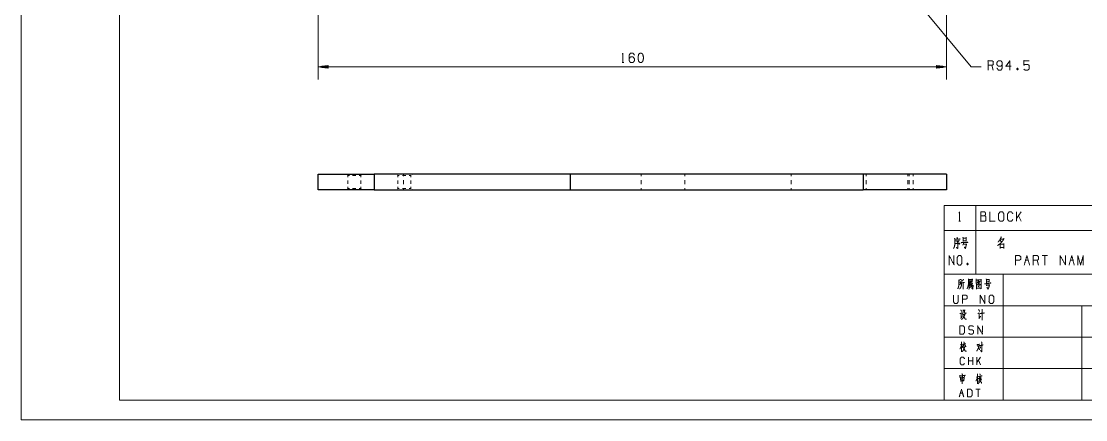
# Model space of a CAD drawing. Header units: millimetres. Extents: x 0 to 420, y 0 to 297.
# Drawn here: x 0 to 271, y 0 to 101.4 of the extents above; entities that cross this region are included whole.
import ezdxf

# ---------------------------------------------------------------- set-up
doc = ezdxf.new("R2010")
doc.units = ezdxf.units.MM
doc.layers.add('101', color=7, linetype='Continuous', true_color=0xffffff)

msp = doc.modelspace()

# ---------------------------------------------------------------- linework, layer by layer
at = {"layer": '101', "color": 133, "linetype": 'Continuous', "lineweight": 18}
for p, q in [((0, 297), (0, 0)), ((25, 292), (25, 5)), ((235, 37), (235, 5)), ((235, 37), (415, 37)), ((250, 37), (250, 5)), ((235, 29), (415, 29)), ((270, 29), (270, 5)), ((235, 21), (285, 21)), ((235, 13), (285, 13)), ((25, 5), (415, 5)), ((235, 5), (415, 5)), ((0, 0), (420, 0))]:
    msp.add_line(p, q, dxfattribs=at)
at = {"layer": '101', "color": 22, "linetype": 'Continuous', "lineweight": 18}
for p, q in [((235.58, 217.15), (235.58, 86.6)), ((175.88, 169.19), (241.84, 89.78)), ((75.58, 145.78), (75.58, 86.6)), ((78.12, 90.11), (75.58, 89.78)), ((75.58, 89.78), (235.58, 89.78)), ((75.58, 89.78), (78.12, 89.44)), ((78.12, 89.8), (75.77, 89.8)), ((78.12, 89.75), (75.77, 89.75)), ((78.12, 89.86), (76.16, 89.86)), ((78.12, 89.7), (76.16, 89.7)), ((78.12, 89.91), (76.54, 89.91)), ((78.12, 89.65), (76.54, 89.65)), ((78.12, 89.96), (76.93, 89.96)), ((78.12, 89.6), (76.93, 89.6)), ((78.12, 90.01), (77.31, 90.01)), ((78.12, 89.55), (77.31, 89.55)), ((78.12, 90.06), (77.7, 90.06)), ((78.12, 89.5), (77.7, 89.5)), ((78.12, 90.11), (78.08, 90.11)), ((78.12, 90.11), (78.08, 90.11)), ((78.12, 89.45), (78.08, 89.45)), ((78.12, 89.45), (78.08, 89.45)), ((78.12, 89.44), (78.12, 90.11)), ((233.04, 90.11), (233.04, 89.44)), ((233.04, 90.11), (233.07, 90.11)), ((235.58, 89.78), (233.04, 90.11)), ((233.04, 90.11), (233.07, 90.11)), ((233.04, 90.06), (233.45, 90.06)), ((233.04, 90.01), (233.84, 90.01)), ((233.04, 89.96), (234.23, 89.96)), ((233.04, 89.91), (234.61, 89.91)), ((233.04, 89.86), (235, 89.86)), ((233.04, 89.8), (235.38, 89.8)), ((233.04, 89.44), (235.58, 89.78)), ((233.04, 89.75), (235.38, 89.75)), ((233.04, 89.7), (235, 89.7)), ((233.04, 89.65), (234.61, 89.65)), ((233.04, 89.6), (234.23, 89.6)), ((233.04, 89.55), (233.84, 89.55)), ((233.04, 89.5), (233.45, 89.5)), ((233.04, 89.45), (233.07, 89.45)), ((233.04, 89.45), (233.07, 89.45)), ((241.84, 89.78), (244.38, 89.78))]:
    msp.add_line(p, q, dxfattribs=at)
at = {"layer": '101', "color": 72, "linetype": 'Continuous', "lineweight": 18}
for p, q in [((152.96, 90.87), (153.38, 90.87)), ((247.49, 88.97), (247.15, 90.17)), ((253.56, 89.42), (253.71, 88.99)), ((235, 54.46), (243, 54.46)), ((235, 54.46), (235, 48.11)), ((243, 54.46), (243, 48.11)), ((243, 54.46), (283, 54.46)), ((254.57, 52.85), (253.41, 51.2)), ((253.41, 50.48), (253.41, 52.85)), ((254.57, 50.48), (253.9, 51.9)), ((238.67, 50.48), (239.09, 50.48)), ((235, 48.11), (235, 37)), ((235, 48.11), (243, 48.11)), ((239.76, 46.22), (240.58, 46.22)), ((240.59, 46.45), (240.59, 45.3)), ((243, 48.11), (283, 48.11)), ((243, 48.11), (243, 37)), ((239.76, 45.53), (240.58, 45.53)), ((239.95, 45.08), (239.76, 44.38)), ((239.81, 44.65), (240.59, 44.65)), ((249.23, 45.65), (249.55, 45.17)), ((261.28, 41.74), (259.94, 41.74)), ((260.61, 41.74), (260.61, 39.36)), ((240.85, 39.81), (240.99, 39.39)), ((255.72, 40.56), (256.39, 40.56)), ((259, 39.36), (258.67, 40.56)), ((267.1, 40.56), (267.77, 40.56)), ((235, 37), (243, 37)), ((243, 37), (283, 37)), ((241.5, 33.66), (242.04, 33.81)), ((241.79, 35.05), (241.78, 33.74)), ((239.62, 19.15), (239.06, 19.01)), ((239.43, 18.9), (239.63, 18.63)), ((241.17, 13.94), (241.17, 15.91)), ((242.28, 14.94), (241.17, 14.94)), ((242.28, 13.94), (242.28, 15.91)), ((244.25, 15.91), (243.29, 14.54)), ((243.29, 13.94), (243.29, 15.91)), ((244.25, 13.94), (243.7, 15.12)), ((243.7, 10.96), (243.12, 10.84)), ((239.32, 10.28), (239.85, 10.36)), ((243.49, 10.67), (243.68, 10.43)), ((239.1, 6.79), (239.66, 6.79)), ((244.18, 7.77), (243.07, 7.77)), ((243.62, 7.77), (243.62, 5.8))]:
    msp.add_line(p, q, dxfattribs=at)
at = {"layer": '101', "color": 151, "linetype": 'Continuous', "lineweight": 25}
for p, q in [((75.58, 62.45), (89.86, 62.45)), ((75.58, 58.45), (75.58, 62.45)), ((89.86, 62.45), (89.86, 58.45)), ((139.84, 62.45), (89.86, 62.45)), ((139.84, 58.45), (139.84, 62.45)), ((214.35, 62.45), (174.89, 62.45)), ((214.35, 62.45), (214.35, 58.45)), ((235.58, 62.45), (214.35, 62.45)), ((235.58, 62.45), (235.58, 58.45)), ((89.86, 58.45), (75.58, 58.45)), ((89.86, 58.45), (139.84, 58.45)), ((174.89, 58.45), (214.35, 58.45)), ((235.58, 58.45), (214.35, 58.45))]:
    msp.add_line(p, q, dxfattribs=at)
at = {"layer": '101', "color": 53, "linetype": 'Continuous', "lineweight": 18}
for p, q in [((82.79, 62.45), (82.87, 62.36)), ((86.7, 62.36), (86.79, 62.45)), ((95.49, 62.45), (95.57, 62.36)), ((97.32, 62.45), (97.32, 61.95)), ((99.4, 62.36), (99.49, 62.45)), ((157.84, 62.45), (157.84, 61.95)), ((168.91, 62.45), (168.91, 61.95)), ((196.03, 61.95), (196.03, 62.45)), ((215.08, 62.45), (215.08, 61.95)), ((225.72, 62.45), (225.72, 61.95)), ((226.08, 61.95), (226.08, 62.45)), ((227.08, 61.95), (227.08, 62.45)), ((83.05, 62.19), (83.14, 62.1)), ((83.14, 62.1), (83.14, 61.69)), ((83.14, 60.86), (83.14, 60.04)), ((84.37, 62.1), (84.79, 62.1)), ((84.79, 62.1), (85.2, 62.1)), ((86.44, 62.1), (86.52, 62.19)), ((86.44, 61.69), (86.44, 62.1)), ((86.44, 60.04), (86.44, 60.86)), ((95.75, 62.19), (95.84, 62.1)), ((95.84, 62.1), (95.84, 61.69)), ((95.84, 60.86), (95.84, 60.04)), ((97.07, 62.1), (97.49, 62.1)), ((97.32, 60.95), (97.32, 59.95)), ((97.49, 62.1), (97.9, 62.1)), ((99.14, 62.1), (99.22, 62.19)), ((99.14, 61.69), (99.14, 62.1)), ((99.14, 60.04), (99.14, 60.86)), ((157.84, 60.95), (157.84, 59.95)), ((168.91, 60.95), (168.91, 59.95)), ((196.03, 59.95), (196.03, 60.95)), ((215.08, 60.95), (215.08, 59.95)), ((225.72, 60.95), (225.72, 59.95)), ((226.08, 59.95), (226.08, 60.95)), ((227.08, 59.95), (227.08, 60.95)), ((82.87, 58.54), (82.79, 58.45)), ((83.14, 58.8), (83.05, 58.71)), ((83.14, 59.21), (83.14, 58.8)), ((86.44, 58.8), (86.44, 59.21)), ((86.52, 58.71), (86.44, 58.8)), ((86.79, 58.45), (86.7, 58.54)), ((95.57, 58.54), (95.49, 58.45)), ((95.84, 58.8), (95.75, 58.71)), ((95.84, 59.21), (95.84, 58.8)), ((97.32, 58.95), (97.32, 58.45)), ((99.14, 58.8), (99.14, 59.21)), ((99.22, 58.71), (99.14, 58.8)), ((99.49, 58.45), (99.4, 58.54)), ((157.84, 58.95), (157.84, 58.45)), ((168.91, 58.95), (168.91, 58.45)), ((196.03, 58.45), (196.03, 58.95)), ((215.08, 58.95), (215.08, 58.45)), ((225.72, 58.95), (225.72, 58.45)), ((226.08, 58.45), (226.08, 58.95)), ((227.08, 58.45), (227.08, 58.95))]:
    msp.add_line(p, q, dxfattribs=at)
at = {"layer": '101', "color": 72, "linetype": 'Continuous', "lineweight": 18}
for points, knots in [([(153.03, 93.05), (153.17, 93.25), (153.17, 90.87)], [0, 0, 0.093489, 1, 1]), ([(154.77, 91.82), (155.09, 92.3), (155.78, 92.3), (156.12, 91.82), (156.12, 91.35), (155.78, 90.87), (155.09, 90.87), (154.77, 91.35), (154.77, 92.77), (155.09, 93.25), (155.78, 93.25), (156.12, 92.77)], [0, 0, 0.076963, 0.169761, 0.248073, 0.312018, 0.390331, 0.483128, 0.560092, 0.751927, 0.82889, 0.921688, 1, 1]), ([(157.88, 90.87), (158.22, 91.12), (158.39, 91.82), (158.39, 92.3), (158.22, 93.02), (157.88, 93.25), (157.55, 93.25), (157.21, 93.02), (157.03, 92.3), (157.05, 91.82), (157.21, 91.12), (157.55, 90.87), (157.88, 90.87)], [0, 0, 0.067526, 0.183971, 0.260584, 0.380943, 0.446141, 0.500306, 0.565504, 0.685864, 0.762529, 0.87831, 0.945835, 1, 1]), ([(246.14, 88.97), (246.14, 91.34), (247.15, 91.34), (247.49, 91.12), (247.49, 90.39), (247.15, 90.17), (246.14, 90.17)], [0, 0, 0.400951, 0.571036, 0.639278, 0.761673, 0.829915, 1, 1]), ([(248.42, 89.44), (248.74, 88.97), (249.43, 88.97), (249.76, 89.44), (249.76, 90.87), (249.43, 91.34), (248.74, 91.34), (248.42, 90.87), (248.4, 90.39), (248.74, 89.92), (249.43, 89.92), (249.76, 90.39)], [0, 0, 0.076855, 0.169524, 0.247728, 0.439296, 0.5175, 0.610168, 0.687023, 0.750924, 0.829128, 0.921796, 1, 1]), ([(252.04, 89.92), (250.7, 89.92), (251.7, 91.34), (251.7, 88.97)], [0, 0, 0.245869, 0.565294, 1, 1]), ([(255.23, 89.19), (255.57, 88.97), (256.26, 88.97), (256.59, 89.19), (256.59, 90.14), (256.26, 90.39), (255.57, 90.39), (255.23, 90.17), (255.23, 91.34), (256.59, 91.34)], [0, 0, 0.062229, 0.168345, 0.230571, 0.376816, 0.441264, 0.547379, 0.609609, 0.79049, 1, 1]), ([(253.56, 88.99), (253.71, 88.99), (253.8, 89.22), (253.71, 89.42), (253.56, 89.42), (253.47, 89.22), (253.56, 88.99), (253.71, 89.42)], [0, 0, 0.093968, 0.23678, 0.365958, 0.459926, 0.589103, 0.731915, 1, 1]), ([(238.74, 52.65), (238.88, 52.85), (238.88, 50.48)], [0, 0, 0.093491, 1, 1]), ([(244.3, 51.9), (244.3, 52.85), (245.31, 52.85), (245.47, 52.63), (245.47, 52.15), (245.31, 51.9), (244.3, 51.9), (244.3, 50.48), (245.29, 50.48), (245.62, 50.7), (245.62, 51.68), (245.31, 51.9)], [0, 0, 0.115917, 0.238846, 0.272468, 0.330427, 0.366584, 0.489512, 0.663388, 0.78416, 0.833484, 0.952452, 1, 1]), ([(246.58, 52.85), (246.58, 50.48), (247.92, 50.48)], [0, 0, 0.638733, 1, 1]), ([(249.19, 50.48), (249.86, 50.48), (250.2, 50.95), (250.2, 52.38), (249.86, 52.85), (249.19, 52.85), (248.83, 52.38), (248.83, 50.95), (249.19, 50.48)], [0, 0, 0.102684, 0.191619, 0.409477, 0.498411, 0.601095, 0.691619, 0.909477, 1, 1]), ([(252.45, 50.95), (252.12, 50.48), (251.46, 50.48), (251.13, 50.95), (251.13, 52.38), (251.46, 52.85), (252.14, 52.85), (252.47, 52.38)], [0, 0, 0.11457, 0.243368, 0.357935, 0.638584, 0.753151, 0.88543, 1, 1]), ([(237.56, 46.13), (237.69, 45.95), (237.66, 44.45), (237.59, 44.08), (237.48, 43.78), (237.34, 43.6)], [0, 0, 0.081566, 0.649824, 0.793832, 0.914832, 1, 1]), ([(237.7, 45.95), (239.01, 45.95), (238.93, 46.08), (238.85, 45.9)], [0, 0, 0.79327, 0.883171, 1, 1]), ([(238.25, 46.45), (238.36, 46), (238.39, 46.08), (238.35, 45.9)], [0, 0, 0.638265, 0.750293, 1, 1]), ([(239.7, 46.47), (239.78, 46.38), (239.78, 45.35)], [0, 0, 0.110318, 1, 1]), ([(249.32, 45.95), (250.08, 45.95), (250.2, 46.18), (249.97, 45.6), (249.55, 45.12), (249.14, 44.7), (248.56, 44.33)], [0, 0, 0.213824, 0.286066, 0.460275, 0.639447, 0.80491, 1, 1]), ([(249.43, 46.55), (249.53, 46.38), (249.48, 46.45), (249.28, 45.98), (249.05, 45.62), (248.7, 45.17)], [0, 0, 0.113643, 0.164652, 0.449685, 0.682203, 1, 1]), ([(237.91, 44.83), (237.81, 44.7), (237.77, 44.8), (238.91, 44.8), (238.96, 45), (238.79, 44.55)], [0, 0, 0.074524, 0.127161, 0.67261, 0.770465, 1, 1]), ([(237.89, 45.55), (238.71, 45.55), (238.8, 45.68), (238.41, 45.08), (238.5, 44.95), (238.22, 45.35)], [0, 0, 0.349352, 0.41636, 0.723317, 0.790325, 1, 1]), ([(238.44, 44.83), (238.44, 43.55), (238.03, 43.83)], [0, 0, 0.721581, 1, 1]), ([(239.46, 45.08), (239.41, 45), (239.32, 45.12), (240.97, 45.12), (240.87, 45.2), (240.76, 45.08)], [0, 0, 0.040633, 0.112439, 0.86841, 0.923643, 1, 1]), ([(240.67, 44.73), (240.37, 43.55), (240.07, 43.9)], [0, 0, 0.725031, 1, 1]), ([(249.16, 44.8), (249.21, 44.73), (249.21, 43.6), (249.21, 43.78), (250.15, 43.78), (250.15, 43.55), (250.15, 44.83), (250.15, 44.65), (249.25, 44.65)], [0, 0, 0.018725, 0.248079, 0.283757, 0.474741, 0.520613, 0.780549, 0.816226, 1, 1]), ([(236.28, 39.36), (236.28, 41.74), (237.47, 39.36), (237.47, 41.74)], [0, 0, 0.320621, 0.679379, 1, 1]), ([(238.6, 39.36), (239.2, 39.36), (239.5, 39.84), (239.5, 41.26), (239.2, 41.74), (238.6, 41.74), (238.29, 41.26), (238.29, 39.84), (238.6, 39.36)], [0, 0, 0.094594, 0.183574, 0.409674, 0.498654, 0.593248, 0.683574, 0.909674, 1, 1]), ([(253.11, 39.36), (253.11, 41.74), (254.11, 41.74), (254.45, 41.51), (254.45, 40.79), (254.1, 40.56), (253.11, 40.56)], [0, 0, 0.401146, 0.571314, 0.639588, 0.762043, 0.832817, 1, 1]), ([(257.66, 39.36), (257.66, 41.74), (258.67, 41.74), (259, 41.51), (259, 40.79), (258.67, 40.56), (257.66, 40.56)], [0, 0, 0.400952, 0.571034, 0.639278, 0.761674, 0.829918, 1, 1]), ([(264.49, 39.36), (264.49, 41.74), (265.83, 39.36), (265.83, 41.74)], [0, 0, 0.317574, 0.682426, 1, 1]), ([(269.04, 39.36), (269.04, 41.74), (269.71, 39.36), (270.38, 41.74), (270.38, 39.36)], [0, 0, 0.245192, 0.5, 0.754808, 1, 1]), ([(240.85, 39.39), (240.99, 39.39), (241.07, 39.61), (240.99, 39.81), (240.85, 39.81), (240.77, 39.61), (240.85, 39.39), (240.99, 39.81)], [0, 0, 0.086283, 0.23189, 0.363169, 0.449452, 0.580731, 0.726338, 1, 1]), ([(239.2, 35.73), (239.14, 35.69), (238.72, 35.4), (238.69, 35.58), (238.73, 35.4), (238.73, 34.83), (238.72, 34.47), (238.7, 34.23), (238.67, 33.99), (238.62, 33.77), (238.56, 33.55), (238.48, 33.39), (238.42, 33.26)], [0, 0, 0.024363, 0.186803, 0.243942, 0.302154, 0.485023, 0.597668, 0.675195, 0.753199, 0.825098, 0.898191, 0.953346, 1, 1]), ([(239.94, 35.64), (239.69, 35.47), (239.45, 35.4), (239.42, 35.58), (239.45, 35.31), (239.44, 35.05), (239.42, 34.76), (239.4, 34.52), (239.37, 34.3), (239.34, 34.05), (239.3, 33.88), (239.22, 33.74), (239.14, 33.59), (239.06, 33.46), (238.98, 33.35), (238.9, 33.26)], [0, 0, 0.096323, 0.172941, 0.229419, 0.31342, 0.396988, 0.487497, 0.564126, 0.634338, 0.711439, 0.768976, 0.817389, 0.871907, 0.92032, 0.962889, 1, 1]), ([(241.2, 35.84), (241.21, 35.64), (241.21, 35.29), (241.2, 34.96), (241.18, 34.74), (241.15, 34.45), (241.11, 34.21), (241.06, 33.94), (241, 33.74), (240.92, 33.55), (240.79, 33.3)], [0, 0, 0.076501, 0.212087, 0.339339, 0.424292, 0.535104, 0.630036, 0.733301, 0.813244, 0.895184, 1, 1]), ([(241.25, 35.62), (242.21, 35.73), (242.17, 35.78), (242.12, 35.38), (242.2, 35.38), (241.23, 35.27)], [0, 0, 0.39108, 0.416924, 0.577585, 0.60892, 1, 1]), ([(243.12, 35.8), (243.15, 35.51), (243.18, 33.24), (243.17, 33.48), (244.27, 33.48), (244.2, 33.5), (244.04, 33.48)], [0, 0, 0.069512, 0.617083, 0.675676, 0.942511, 0.962039, 1, 1]), ([(243.17, 35.51), (244.48, 35.64), (244.43, 35.71), (244.4, 35.51), (244.38, 33.52), (244.37, 33.3), (244.26, 33.48)], [0, 0, 0.32813, 0.348326, 0.398409, 0.893176, 0.948286, 1, 1]), ([(243.6, 35.16), (243.66, 35.14), (244.1, 35.2), (244.06, 35.27), (243.85, 34.85), (243.7, 34.63), (243.56, 34.45), (243.42, 34.3), (243.26, 34.19)], [0, 0, 0.033928, 0.260451, 0.302015, 0.540804, 0.679359, 0.795007, 0.902031, 1, 1]), ([(243.68, 35.49), (243.68, 35.38), (243.54, 35.05), (243.37, 34.78), (243.29, 34.67)], [0, 0, 0.119857, 0.510439, 0.853216, 1, 1]), ([(245.69, 35.86), (245.76, 35.6), (245.76, 34.83), (245.76, 35.03), (246.51, 35.14), (246.38, 35.14), (246.41, 35.69), (246.43, 35.78), (246.46, 35.71), (246.35, 35.69), (245.76, 35.6)], [0, 0, 0.076615, 0.294118, 0.350048, 0.563217, 0.598361, 0.753969, 0.779212, 0.799823, 0.831203, 1, 1]), ([(238.76, 34.41), (238.8, 34.43), (239.15, 34.5), (239.11, 34.47), (239.15, 35.16), (239.19, 35.07), (238.75, 34.96)], [0, 0, 0.022681, 0.239273, 0.269981, 0.676983, 0.732557, 1, 1]), ([(239.44, 34.78), (240.14, 34.92), (240.09, 34.94), (240.01, 34.89)], [0, 0, 0.834819, 0.895271, 1, 1]), ([(239.79, 34.83), (239.79, 33.19), (239.78, 33.3), (239.79, 33.48)], [0, 0, 0.849785, 0.907773, 1, 1]), ([(241.29, 34.23), (241.31, 34.03), (241.32, 33.52), (241.31, 33.19), (241.29, 33.28), (241.32, 33.5)], [0, 0, 0.147471, 0.523365, 0.768668, 0.835023, 1, 1]), ([(241.32, 34.05), (242.39, 34.16), (242.35, 34.23), (242.34, 34.12), (242.29, 33.61), (242.28, 33.41), (242.21, 33.19), (242.01, 33.48), (242.23, 33.26)], [0, 0, 0.374083, 0.399749, 0.43883, 0.61759, 0.687459, 0.767887, 0.891105, 1, 1]), ([(242.2, 35.18), (242.15, 35.14), (241.76, 35.07), (241.54, 35.03), (241.34, 34.98)], [0, 0, 0.07226, 0.516589, 0.766867, 1, 1]), ([(241.42, 34.87), (241.43, 34.72), (241.46, 34.27), (241.45, 34.39), (242.18, 34.45), (242.12, 34.45), (242.17, 34.85), (242.2, 34.78), (241.43, 34.72)], [0, 0, 0.056492, 0.217482, 0.258029, 0.525926, 0.548635, 0.694164, 0.720796, 1, 1]), ([(242, 33.94), (242.06, 33.77), (242.09, 33.63)], [0, 0, 0.579215, 1, 1]), ([(243.57, 34.92), (243.62, 34.92), (244.1, 34.34), (244.27, 34.34), (244.1, 34.39), (244.02, 34.43)], [0, 0, 0.037884, 0.645156, 0.784053, 0.927468, 1, 1]), ([(243.59, 33.99), (243.79, 33.83), (243.88, 33.72)], [0, 0, 0.637944, 1, 1]), ([(243.65, 34.36), (243.82, 34.21), (243.9, 34.1)], [0, 0, 0.630834, 1, 1]), ([(245.27, 34.58), (245.48, 34.58), (245.88, 34.63), (246.88, 34.78), (246.77, 34.8), (246.61, 34.76)], [0, 0, 0.107045, 0.322389, 0.855631, 0.914429, 1, 1]), ([(245.87, 34.63), (245.76, 34.1), (245.72, 34.19), (246.55, 34.32), (246.51, 34.41), (246.51, 34.32), (246.41, 33.94), (246.35, 33.7), (246.27, 33.5), (246.21, 33.35), (246.16, 33.24), (246.13, 33.22), (245.85, 33.72), (246.15, 33.26)], [0, 0, 0.136367, 0.159976, 0.371153, 0.396349, 0.418608, 0.516111, 0.579315, 0.633124, 0.675136, 0.705359, 0.714999, 0.861275, 1, 1]), ([(237.36, 31.68), (237.36, 30), (237.64, 29.58), (238.23, 29.58), (238.54, 30), (238.54, 31.68)], [0, 0, 0.33715, 0.438599, 0.557782, 0.66285, 1, 1]), ([(239.62, 29.58), (239.62, 31.68), (240.51, 31.68), (240.81, 31.48), (240.81, 30.84), (240.49, 30.64), (239.62, 30.64)], [0, 0, 0.401145, 0.571312, 0.639588, 0.762043, 0.832818, 1, 1]), ([(244.15, 29.58), (244.15, 31.68), (245.33, 29.58), (245.33, 31.68)], [0, 0, 0.317575, 0.682425, 1, 1]), ([(246.71, 29.58), (247.3, 29.58), (247.59, 30), (247.59, 31.26), (247.3, 31.68), (246.71, 31.68), (246.39, 31.26), (246.39, 30), (246.71, 29.58)], [0, 0, 0.102684, 0.19162, 0.409478, 0.498414, 0.601098, 0.69162, 0.909478, 1, 1]), ([(238.96, 27.01), (239.39, 27.1), (239.32, 27.19), (239.31, 27.01), (239.29, 25.84), (239.21, 25.75), (239.54, 26.22)], [0, 0, 0.167422, 0.209474, 0.278414, 0.733408, 0.779231, 1, 1]), ([(239.2, 27.94), (239.39, 27.63), (239.42, 27.5)], [0, 0, 0.726452, 1, 1]), ([(239.81, 27.98), (239.82, 27.78), (239.82, 27.56), (239.79, 27.37), (239.75, 27.17), (239.68, 27.03), (239.62, 26.92), (239.54, 26.81)], [0, 0, 0.161539, 0.340478, 0.503498, 0.668955, 0.787647, 0.890428, 1, 1]), ([(239.84, 27.81), (240.26, 27.85), (240.23, 27.92), (240.18, 27.74), (240.18, 27.59), (240.18, 27.3), (240.2, 27.23), (240.23, 27.17), (240.29, 27.14), (240.37, 27.12), (240.48, 27.12), (240.54, 27.14), (240.59, 27.19)], [0, 0, 0.256861, 0.301243, 0.412007, 0.505689, 0.679669, 0.720918, 0.765306, 0.805452, 0.854617, 0.920845, 0.960991, 1, 1]), ([(243.51, 27.03), (243.94, 27.12), (243.91, 27.17), (243.88, 25.8), (243.82, 25.71), (244.24, 26.33)], [0, 0, 0.163595, 0.183435, 0.685805, 0.725489, 1, 1]), ([(243.74, 28.03), (243.93, 27.7), (243.96, 27.56)], [0, 0, 0.736529, 1, 1]), ([(244.15, 27.03), (245.16, 27.14), (245.1, 27.17), (244.97, 27.12)], [0, 0, 0.837047, 0.891364, 1, 1]), ([(244.63, 28.09), (244.65, 27.94), (244.65, 25.36), (244.63, 25.53), (244.65, 25.75)], [0, 0, 0.049515, 0.872926, 0.929447, 1, 1]), ([(239.75, 26.75), (240.35, 26.86), (240.31, 26.92), (240.17, 26.53), (240.09, 26.35), (240.01, 26.2), (239.89, 26), (239.75, 25.82), (239.6, 25.67), (239.5, 25.55), (239.4, 25.49)], [0, 0, 0.254941, 0.288363, 0.462053, 0.541623, 0.612966, 0.709673, 0.80267, 0.888733, 0.952733, 1, 1]), ([(239.73, 26.55), (239.76, 26.55), (240.34, 25.58), (240.63, 25.55), (240.34, 25.62), (240.26, 25.71)], [0, 0, 0.016597, 0.617583, 0.775731, 0.937327, 1, 1]), ([(238.98, 21.79), (239.85, 21.79), (240.17, 22.21), (240.17, 23.47), (239.85, 23.89), (238.98, 23.89), (238.98, 21.79)], [0, 0, 0.142136, 0.227161, 0.43179, 0.516816, 0.658952, 1, 1]), ([(241.23, 21.99), (241.52, 21.79), (242.13, 21.79), (242.43, 22.01), (242.43, 22.63), (242.13, 22.85), (241.54, 22.85), (241.23, 23.05), (241.23, 23.69), (241.54, 23.89), (242.13, 23.89), (242.43, 23.69)], [0, 0, 0.068036, 0.184055, 0.254519, 0.372335, 0.4428, 0.555844, 0.62637, 0.748394, 0.81892, 0.931964, 1, 1]), ([(243.51, 21.79), (243.51, 23.89), (244.69, 21.79), (244.69, 23.89)], [0, 0, 0.317575, 0.682425, 1, 1]), ([(239.41, 19.01), (239.32, 18.72), (239.22, 18.47), (239.12, 18.24), (239, 18.03)], [0, 0, 0.285939, 0.539663, 0.775435, 1, 1]), ([(239.37, 19.83), (239.44, 19.71), (239.41, 19.75), (239.41, 17.31), (239.38, 17.45), (239.41, 17.66)], [0, 0, 0.048142, 0.065074, 0.880813, 0.930182, 1, 1]), ([(239.94, 19.03), (239.92, 18.86), (239.78, 18.57), (239.68, 18.36), (239.62, 18.28)], [0, 0, 0.201933, 0.596284, 0.876828, 1, 1]), ([(239.75, 19.17), (240.49, 19.32), (240.44, 19.34), (240.36, 19.29)], [0, 0, 0.838754, 0.907252, 1, 1]), ([(239.97, 19.83), (240.06, 19.65), (240.09, 19.52), (240.09, 19.4)], [0, 0, 0.449924, 0.728677, 1, 1]), ([(240.22, 19.03), (240.39, 18.8), (240.44, 18.69), (240.49, 18.57)], [0, 0, 0.535199, 0.744449, 1, 1]), ([(243.33, 19.07), (243.98, 19.19), (243.93, 19.25), (243.89, 19.01), (243.83, 18.76), (243.77, 18.49), (243.65, 18.16), (243.52, 17.89), (243.51, 17.85), (243.39, 17.66), (243.25, 17.45)], [0, 0, 0.244428, 0.272774, 0.366789, 0.461906, 0.564547, 0.695473, 0.807142, 0.823507, 0.905515, 1, 1]), ([(244.01, 18.84), (244.05, 18.82), (244.9, 19.03), (244.84, 19.05), (244.78, 19.01)], [0, 0, 0.045965, 0.873307, 0.932104, 1, 1]), ([(244.5, 19.85), (244.53, 19.63), (244.53, 18.05), (244.55, 17.54), (244.53, 17.33), (244.52, 17.29), (244.2, 17.62), (244.52, 17.33)], [0, 0, 0.066217, 0.519982, 0.669307, 0.729162, 0.741827, 0.875056, 1, 1]), ([(240.2, 18.72), (240.22, 18.55), (240.13, 18.26), (240.04, 18.03), (239.94, 17.85), (239.76, 17.56), (239.66, 17.43), (239.53, 17.31)], [0, 0, 0.103476, 0.291956, 0.443856, 0.576191, 0.787107, 0.887318, 1, 1]), ([(239.81, 18.43), (239.85, 18.38), (240.36, 17.43), (240.64, 17.41), (240.38, 17.47), (240.3, 17.56)], [0, 0, 0.033497, 0.633662, 0.788434, 0.938664, 1, 1]), ([(243.48, 18.92), (243.87, 18.12), (243.95, 17.89), (243.96, 17.74)], [0, 0, 0.70022, 0.886543, 1, 1]), ([(244.11, 18.65), (244.24, 18.34), (244.25, 18.2)], [0, 0, 0.698424, 1, 1]), ([(240.14, 14.34), (239.87, 13.94), (239.32, 13.94), (239.05, 14.34), (239.05, 15.52), (239.32, 15.91), (239.88, 15.91), (240.16, 15.52)], [0, 0, 0.114569, 0.243366, 0.357935, 0.638584, 0.753153, 0.885431, 1, 1]), ([(238.98, 11.36), (238.98, 11.17), (238.93, 10.88), (238.9, 10.78)], [0, 0, 0.316024, 0.817546, 1, 1]), ([(238.98, 11.13), (240.3, 11.25), (240.27, 11.32), (240.1, 10.99)], [0, 0, 0.748923, 0.787787, 1, 1]), ([(239.92, 9.95), (239.98, 9.85), (240.07, 10.84), (240.1, 10.76), (239.17, 10.61)], [0, 0, 0.055629, 0.522276, 0.563362, 1, 1]), ([(239.51, 11.71), (239.6, 11.5), (239.63, 11.36)], [0, 0, 0.60334, 1, 1]), ([(239.57, 11.07), (239.6, 11.03), (239.58, 9.14), (239.55, 9.33), (239.58, 9.56)], [0, 0, 0.021551, 0.822258, 0.902418, 1, 1]), ([(243.43, 11.69), (243.49, 11.59), (243.48, 11.61), (243.48, 9.16), (243.46, 9.35), (243.48, 9.56)], [0, 0, 0.039885, 0.048389, 0.86771, 0.930393, 1, 1]), ([(244.11, 11.01), (244.09, 10.88), (243.84, 10.38), (243.81, 10.36), (244.27, 10.51)], [0, 0, 0.104845, 0.570656, 0.600711, 1, 1]), ([(243.81, 10.99), (244.63, 11.15), (244.57, 11.17), (244.46, 11.11)], [0, 0, 0.811187, 0.871426, 1, 1]), ([(244.06, 11.65), (244.16, 11.44), (244.18, 11.36), (244.16, 11.3)], [0, 0, 0.609647, 0.831592, 1, 1]), ([(239.12, 10.8), (239.15, 10.61), (239.2, 9.7), (239.19, 9.87), (239.92, 9.95), (239.83, 9.97), (239.67, 9.93)], [0, 0, 0.083431, 0.487204, 0.560752, 0.886551, 0.926463, 1, 1]), ([(243.49, 10.82), (243.36, 10.49), (243.26, 10.24), (243.17, 10.05), (243.05, 9.87)], [0, 0, 0.339096, 0.594725, 0.790666, 1, 1]), ([(244.46, 10.36), (244.41, 10.22), (244.24, 9.89), (244.06, 9.68), (243.87, 9.45), (243.71, 9.29), (243.58, 9.16)], [0, 0, 0.100504, 0.349351, 0.529547, 0.726521, 0.879827, 1, 1]), ([(244.35, 10.78), (244.34, 10.67), (244.16, 10.36), (244.15, 10.34), (244.02, 10.14), (243.87, 9.93), (243.71, 9.74)], [0, 0, 0.084867, 0.374487, 0.395069, 0.594277, 0.800098, 1, 1]), ([(244.18, 9.81), (244.47, 9.45), (244.53, 9.29), (244.44, 9.49)], [0, 0, 0.533337, 0.737998, 1, 1]), ([(238.82, 5.8), (239.38, 7.77), (239.94, 5.8)], [0, 0, 0.500001, 1, 1]), ([(240.94, 5.8), (241.76, 5.8), (242.06, 6.19), (242.06, 7.37), (241.76, 7.77), (240.94, 7.77), (240.94, 5.8)], [0, 0, 0.142137, 0.227162, 0.431791, 0.516816, 0.658952, 1, 1])]:
    msp.add_open_spline(points, degree=1, knots=knots, dxfattribs=at)
at = {"layer": '101', "color": 151, "linetype": 'Continuous', "lineweight": 25}
for points, knots in [([(174.89, 62.45), (172.43, 62.45), (166.98, 62.45), (160.91, 62.45), (154.3, 62.45), (147.25, 62.45), (139.84, 62.45)], [0, 0, 0.070268, 0.225612, 0.398827, 0.587449, 0.788795, 1, 1]), ([(139.84, 58.45), (147.25, 58.45), (154.3, 58.45), (160.91, 58.45), (164.02, 58.45), (169.79, 58.45), (174.89, 58.45)], [0, 0, 0.211205, 0.412551, 0.601173, 0.689866, 0.854439, 1, 1])]:
    msp.add_open_spline(points, degree=1, knots=knots, dxfattribs=at)
at = {"layer": '101', "color": 53, "linetype": 'Continuous', "lineweight": 18}
for points in [[(83.14, 62.1), (83.55, 62.1)], [(86.02, 62.1), (86.44, 62.1)], [(95.84, 62.1), (96.25, 62.1)], [(98.72, 62.1), (99.14, 62.1)], [(83.55, 58.8), (83.14, 58.8)], [(85.2, 58.8), (84.37, 58.8)], [(86.44, 58.8), (86.02, 58.8)], [(96.25, 58.8), (95.84, 58.8)], [(97.9, 58.8), (97.07, 58.8)], [(99.14, 58.8), (98.72, 58.8)]]:
    msp.add_open_spline(points, degree=1, dxfattribs=at)
at = {"layer": '101', "color": 72, "linetype": 'Continuous', "lineweight": 18}
for points in [[(255.38, 39.36), (256.05, 41.74), (256.73, 39.36)], [(266.76, 39.36), (267.44, 41.74), (268.11, 39.36)]]:
    msp.add_open_spline(points, degree=1, dxfattribs=at)

doc.saveas('drawing.dxf')
